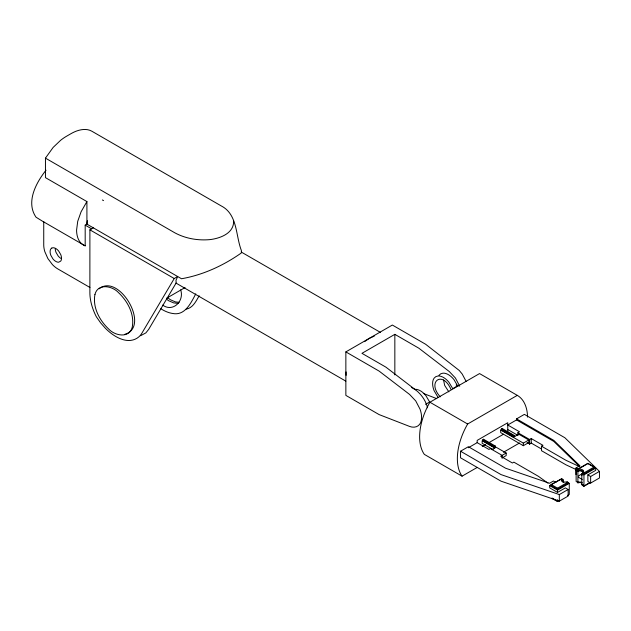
<?xml version="1.0" encoding="UTF-8"?>
<svg xmlns="http://www.w3.org/2000/svg" width="631" height="631" viewBox="0 0 631 631"><rect width="100%" height="100%" fill="white"/><g stroke="black" fill="none" stroke-linecap="round" stroke-linejoin="round"><path stroke-width="0.95" d="M233.604 220.921C234.18 233.304 220.03 238.455 209.855 239.622C197.787 240.695 185.404 238.55 174.708 232.752L45.456 158.129L53.138 147.425L60.615 140.303A45.432 26.234 -60 0 1 66.586 136.209L70.83 133.764A45.432 26.234 -60 0 1 76.801 130.956C81.628 129.229 87.354 128.574 91.96 131.28L221.205 205.903C237.729 214.295 235.552 235.686 241.413 250.594L241.294 252.999C223.429 265.548 203.143 274.95 181.507 278.752L86.912 224.139L85.185 225.133L85.185 245.853L43.736 221.915L43.736 244.938A19.025 10.987 60 0 0 44.809 251.627L47.861 258.536L52.428 264.61A20.334 11.744 60 0 0 57.815 268.924L89.933 287.468M87.362 220.661L86.912 224.139L86.912 201.573L45.456 177.634L45.456 158.129M346.08 371.896L346.119 375.358M140.547 335.739L145.856 332.892L148.671 329.39L176.152 282.956L175.994 280.282L177.682 276.544L174.235 278.531L141.778 333.373C138.662 338.721 132.321 341.253 126.31 340.346A41.898 24.191 60 0 1 105.369 328.254L100.581 322.804L96.314 316.707A38.641 22.314 60 0 1 89.878 292.737L89.902 229.842L93.341 227.854M195.776 293.857C191.051 302.651 185.191 315.902 172.807 313.497A41.898 24.191 60 0 1 160.81 308.733M199.167 295.797C196.06 301.082 192.944 307.975 186.192 309.127M46.024 170.212C36.062 182.698 25.634 202.188 36.046 217.214L44.249 222.293M86.912 201.573L81.076 211.803L77.723 221.315L76.58 230.102A33.104 19.111 -60 0 0 85.193 245.845M578.477 476.105L580.575 474.575L582.255 475.088M99.217 288.769C118.896 272.671 150.801 326.645 124.97 334.241M438.963 375.366L440.706 373.812L442.97 373.158A15.704 9.063 60 0 1 453.855 379.444L457.861 386.275M561.874 478.763L551.186 484.49L551.186 485.618L557.528 489.285L567.79 483.362L567.79 482.226L567.095 481.784A3.825 2.208 0 0 1 562.481 481.429A3.825 2.208 0 0 1 561.874 478.763L561.835 479.923L561.448 478.566M561.835 479.923L561.874 479.891A3.825 2.208 0 0 0 561.361 480.996M577.61 469.235L587.863 463.312L594.213 466.979L594.213 468.107L583.951 474.031L583.21 473.597L583.21 472.469A3.825 2.208 0 0 0 582.571 469.835A3.825 2.208 0 0 0 577.949 469.48L577.61 469.235L577.996 470.592A3.825 2.208 0 0 1 583.691 472.524M583.147 484.703L583.131 485.838L583.951 486.296L590.308 482.628M364.592 341.631L369.103 338.468L374.262 336.126M166.513 298.266L185.057 287.562M345.859 351.893L379.113 371.099L409.566 394.422L415.719 400.906L420.033 409.14A19.451 11.232 60 0 1 420.033 423.787C417.872 427.376 413.187 427.913 409.566 426.414L379.113 414.591L345.859 395.385L345.859 351.893L392.356 325.044L425.617 344.25L459.297 370.5L462.215 374.065L466.159 381.447M459.723 386.227L455.408 377.993L449.256 371.509L418.81 348.178L394.84 334.343L361.957 353.328L385.927 367.163L416.373 390.494C421.776 394.903 425.87 401.016 427.55 407.8M425.578 404.345L429.656 401.994L425.862 395.598A15.704 9.063 60 0 0 414.985 389.319M477.265 467.39L462.066 476.168L424.332 454.383A49.644 28.663 -60 0 1 429.908 402.231L479.552 373.576L517.286 395.361A49.644 28.663 -60 0 1 527.555 417.13M462.066 476.168A49.644 28.663 -60 0 1 467.642 424.016L517.286 395.361M563.223 482.644L563.223 479.868L561.448 478.842L549.704 485.618L549.704 487.881L557.528 492.401L565.36 487.881L568.137 489.482L568.137 496.061L559.326 501.148L501.014 481.169L460.543 457.806L460.543 451.228L468.368 446.709L505.628 468.226L549.546 483.267L553.458 481.011L555.903 482.415M576.403 469.685L565.975 464.826L541.516 450.708L541.516 446.188L565.975 460.307L579.881 466.782L553.821 441.432L516.56 419.915L516.56 418.889L524.385 414.37L564.848 437.733L599.45 471.404L599.45 477.982L590.64 483.07L587.863 481.461L587.863 474.883L595.696 470.363L595.696 468.107L587.863 463.588L576.127 470.363L576.127 481.461L577.901 482.494A2.769 1.601 0 0 1 582.255 482.825M468.368 447.742L477.17 442.654L488.915 449.438L490.382 448.586L502.126 455.369L502.126 458.082M516.56 419.915L507.75 425.002L519.494 431.778L517.87 432.724L517.87 435.429M482.889 439.626L483.535 439.247L495.39 446.093L495.39 447.221L494.736 447.6L482.889 440.753L482.889 439.626L494.736 446.464L495.39 446.093M501.464 428.899L502.181 428.481L514.036 435.327L514.036 436.455L513.318 436.873L501.464 430.026L501.464 428.899L513.318 435.737L514.036 435.327M513.279 437.315L518.706 434.175L528.77 439.988L528.77 442.56L523.336 445.699L500.691 432.621L500.691 430.05L502.221 429.167M501.464 430.026L502.181 429.608M482.265 446.496L485.665 444.532M489.064 442.568L503.506 434.231M491.928 449.643L496.116 447.221L506.172 453.026L506.172 455.606L502.095 457.956M503.443 452.277L519.487 443.017M506.172 453.026L500.659 456.213L512.396 462.996L513.871 462.144L538.33 476.271L547.945 483.149M500.691 430.05L523.336 443.12L528.77 439.988M517.87 432.724L529.606 439.499L531.239 438.561L542.983 445.336L541.516 446.188M527.09 442.568L529.606 444.019L531.239 443.08L541.303 448.893M575.969 474.591L575.969 468.013L579.881 465.757L553.821 440.399L516.56 418.889M551.186 484.49L557.528 488.149L567.79 482.226M583.21 472.469L583.951 472.895L594.213 466.979M549.704 485.618L557.528 490.137L569.272 483.362L569.272 494.459L567.592 495.43M576.127 470.363L577.901 471.396A2.769 1.601 0 0 1 581.821 471.396A2.769 1.601 0 0 1 581.821 473.652L583.951 474.883L595.696 468.107M460.543 451.228L501.014 474.591L559.326 494.57L568.137 489.482M587.863 474.883L590.64 476.492L599.45 471.404M581.821 473.652L581.821 484.75L583.951 485.98L589.819 482.597M551.92 498.309L557.528 501.55L559.121 500.635M577.949 469.48L577.996 470.592M577.988 481.729L577.972 482.865A3.778 2.177 0 0 1 581.75 482.865M179.149 302.32L175.426 301.91L170.425 299.764L167.578 297.69M178.352 303.416L173.699 302.904L168.706 300.758L166.568 299.204M423.283 393.413L436.715 398.634M162.648 305.096C173.06 312.692 184.575 300.821 180.647 289.842M241.413 252.132L380.43 332.395M456.166 384.981L457.641 385.833L452.75 388.657L448.957 382.268A15.704 9.063 60 0 0 438.08 375.981L435.816 376.636L434.073 378.19A14.915 8.613 60 0 0 434.073 390.613L438.08 397.443M575.969 468.013L578.406 469.425M507.75 429.522L517.822 435.327M527.256 442.473L529.772 443.924M509.777 433.529L511.449 434.491M513.129 435.461L514.809 436.431M102.38 199.956L103.539 200.626M578.477 477.273L582.255 479.457M577.539 482.597L577.988 482.857M411.365 387.379L415.498 389.761M429.908 402.231L467.642 424.016M569.272 483.362L567.143 482.131A2.769 1.601 0 0 1 566.567 482.384M567.048 482.928L567.79 483.362M494.736 448.018L482.155 440.753L482.155 443.325L493.063 449.627M85.185 225.133L91.621 228.848M89.902 229.842L174.235 278.531M552.054 498.072L557.528 501.235M175.962 283.067L345.835 381.14M448.854 391.867L444.681 385.438L443.53 379.941M440.264 396.828C426.572 381.944 442.323 369.845 450.944 389.311M590.64 476.492L590.64 483.07M583.951 472.895L583.951 474.031M583.951 474.883L583.951 485.98M577.901 471.396L577.901 482.494M559.326 494.57L559.326 501.148M557.528 488.149L557.528 489.285M557.528 490.137L557.528 492.401M557.528 499.728L557.528 501.55M531.239 438.561L531.239 443.08M529.606 439.499L529.606 444.019M523.336 443.12L523.336 445.699M513.318 435.737L513.318 436.873M507.75 431.778L507.75 422.738L477.17 440.399L477.17 442.654M494.736 446.464L494.736 447.6M483.535 439.247L483.535 440.375M394.84 334.343L394.84 374.932M60.978 258.442A8.25 4.764 60 0 1 58.115 255.926L56.025 252.361A7.73 4.464 60 0 1 55.26 248.693M563.798 482.384A2.769 1.601 0 0 1 563.223 482.131M562.789 481.8A2.769 1.601 0 0 1 563.223 479.868M582.255 484.419A2.769 1.601 0 0 1 581.821 484.75M583.509 485.318A3.778 2.177 0 0 1 583.131 485.838M94.958 294.44C92.489 307.352 99.438 320.272 108.603 328.956C114.81 335.826 129.371 338.681 132.234 327.221C134.703 314.317 127.754 301.389 118.589 292.713C112.381 285.835 97.813 282.988 94.958 294.44M51.766 248.086L50.859 248.898A7.73 4.464 60 0 0 50.859 255.342L52.949 258.907A8.25 4.764 60 0 0 58.667 262.212L60.757 261.06A7.73 4.464 60 0 0 60.757 254.616L58.667 251.051A8.25 4.764 60 0 0 52.949 247.746L51.766 248.086"/></g></svg>
